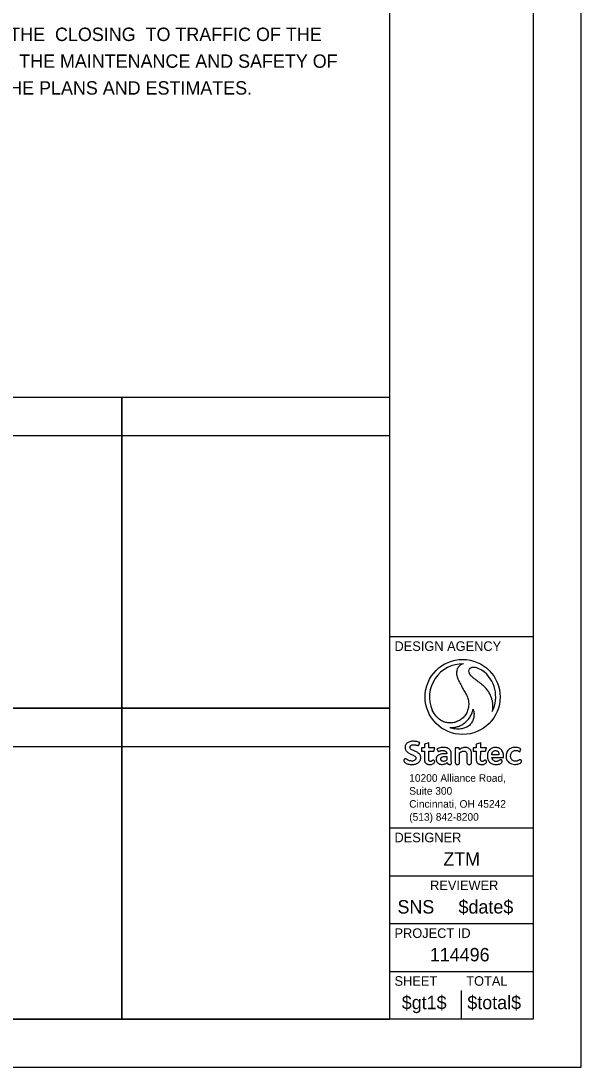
# Model space of a CAD drawing. Extents: x -42 to 202, y -27 to 49.
# Drawn here: x 28.15 to 34, y 0 to 10.94 of the extents above; entities that cross this region are included whole.
import ezdxf

# ---------------------------------------------------------------- set-up
doc = ezdxf.new("R2010")
doc.units = 0
for name, color, linetype in [('GM_X_Adjacent_County', 7, 'Continuous'), ('GM_X_County', 7, 'Continuous'), ('GM_X_Section', 7, 'Continuous'), ('GM_X_Township', 7, 'Continuous')]:
    doc.layers.add(name, color=color, linetype=linetype)

msp = doc.modelspace()

# ---------------------------------------------------------------- linework, layer by layer
at = {"layer": 'GM_X_Adjacent_County'}
for p, q in [((32, 0.5), (32, 21.5)), ((32, 4.5), (33.5, 4.5)), ((32, 2.5), (33.5, 2.5)), ((32, 2), (33.5, 2)), ((32, 1.5), (33.5, 1.5)), ((32, 1), (33.5, 1))]:
    msp.add_line(p, q, dxfattribs=at)
msp.add_lwpolyline([(1.5, 21.5), (33.5, 21.5), (33.5, 0.5), (1.5, 0.5)], close=True, dxfattribs=at)
at = {"layer": 'GM_X_County'}
for p, q in [((32.302, 3.358), (32.314, 3.392)), ((32.362, 3.336), (32.331, 3.336)), ((32.331, 3.336), (32.331, 3.303)), ((32.331, 3.303), (32.362, 3.303)), ((32.409, 3.389), (32.362, 3.376)), ((32.362, 3.376), (32.362, 3.336)), ((32.409, 3.336), (32.409, 3.389)), ((32.472, 3.336), (32.409, 3.336)), ((32.409, 3.219), (32.409, 3.303)), ((32.409, 3.303), (32.46, 3.303)), ((32.46, 3.303), (32.472, 3.336)), ((32.492, 3.325), (32.506, 3.297)), ((32.725, 3.337), (32.684, 3.337)), ((32.684, 3.337), (32.684, 3.184)), ((32.728, 3.317), (32.725, 3.337)), ((32.731, 3.184), (32.731, 3.285)), ((32.903, 3.336), (32.873, 3.336)), ((32.873, 3.336), (32.873, 3.303)), ((32.873, 3.303), (32.904, 3.303)), ((32.951, 3.389), (32.903, 3.376)), ((32.903, 3.376), (32.903, 3.336)), ((32.95, 3.219), (32.951, 3.303)), ((32.951, 3.336), (32.951, 3.389)), ((33.013, 3.336), (32.951, 3.336)), ((32.951, 3.303), (33.002, 3.303)), ((33.002, 3.303), (33.013, 3.336)), ((33.359, 3.296), (33.37, 3.327)), ((32.596, 3.247), (32.596, 3.209)), ((33.141, 3.265), (33.068, 3.265)), ((33.068, 3.236), (33.19, 3.236))]:
    msp.add_line(p, q, dxfattribs=at)
for points in [[(32.769, 4.215), (32.769, 4.215)], [(32.968, 4.147), (32.968, 4.147)]]:
    msp.add_lwpolyline(points, dxfattribs=at)
msp.add_circle((32.762, 3.869), 0.392, dxfattribs=at)
for start, end in [(88.7666, 203.6845), (88.7601, 88.7666), (333.7815, 53.4326), (247.1184, 251.458)]:
    msp.add_arc((32.762, 3.869), 0.346, start, end, dxfattribs=at)
for points, degree in [([(32.769, 4.215), (32.761, 4.213), (32.741, 4.209), (32.715, 4.183), (32.696, 4.14), (32.699, 4.091), (32.716, 4.045), (32.742, 3.999), (32.768, 3.949), (32.798, 3.902), (32.819, 3.854), (32.828, 3.802), (32.822, 3.749), (32.807, 3.702), (32.777, 3.658), (32.739, 3.627), (32.698, 3.609), (32.661, 3.597), (32.62, 3.597), (32.575, 3.604), (32.53, 3.624), (32.482, 3.665), (32.459, 3.705), (32.445, 3.73)], 3), ([(32.769, 4.215), (32.769, 4.215), (32.769, 4.215), (32.769, 4.215)], 2), ([(33.072, 3.716), (33.075, 3.728), (33.08, 3.751), (33.079, 3.788), (33.076, 3.82), (33.066, 3.85), (33.055, 3.884), (33.036, 3.922), (33.008, 3.957), (32.971, 3.994), (32.926, 4.027), (32.879, 4.065), (32.841, 4.093), (32.828, 4.127), (32.828, 4.152), (32.841, 4.169), (32.857, 4.181), (32.879, 4.183), (32.905, 4.178), (32.936, 4.165), (32.957, 4.153), (32.968, 4.147)], 3), ([(32.627, 3.55), (32.636, 3.549), (32.656, 3.548), (32.69, 3.554), (32.728, 3.563), (32.763, 3.583), (32.795, 3.606), (32.824, 3.637), (32.849, 3.673), (32.865, 3.71), (32.869, 3.732), (32.872, 3.742)], 3), ([(32.872, 3.742), (32.874, 3.734), (32.881, 3.711), (32.882, 3.674), (32.876, 3.633), (32.855, 3.596), (32.827, 3.562), (32.786, 3.543), (32.742, 3.533), (32.697, 3.532), (32.666, 3.538), (32.652, 3.541)], 3), ([(32.314, 3.392), (32.312, 3.393), (32.302, 3.398), (32.284, 3.402), (32.262, 3.405), (32.242, 3.406), (32.225, 3.404), (32.209, 3.401), (32.193, 3.395), (32.179, 3.385), (32.168, 3.371), (32.162, 3.357), (32.16, 3.344), (32.161, 3.332), (32.163, 3.321), (32.168, 3.311), (32.174, 3.303), (32.181, 3.295), (32.19, 3.288), (32.201, 3.282), (32.214, 3.275), (32.229, 3.268), (32.244, 3.262), (32.256, 3.255), (32.266, 3.248), (32.272, 3.24), (32.274, 3.231), (32.274, 3.223), (32.27, 3.214), (32.263, 3.206), (32.25, 3.2), (32.236, 3.198), (32.219, 3.199), (32.205, 3.202), (32.194, 3.208), (32.184, 3.212), (32.178, 3.218), (32.172, 3.22), (32.166, 3.222), (32.161, 3.222), (32.155, 3.22), (32.15, 3.216), (32.146, 3.209), (32.146, 3.203), (32.147, 3.196), (32.152, 3.189), (32.162, 3.179), (32.181, 3.17), (32.203, 3.164), (32.226, 3.163), (32.245, 3.163), (32.262, 3.165), (32.277, 3.17), (32.293, 3.177), (32.308, 3.189), (32.319, 3.203), (32.324, 3.22), (32.325, 3.236), (32.323, 3.25), (32.317, 3.261), (32.311, 3.273), (32.299, 3.282), (32.286, 3.291), (32.271, 3.298), (32.255, 3.305), (32.239, 3.312), (32.225, 3.32), (32.216, 3.328), (32.212, 3.337), (32.211, 3.345), (32.213, 3.353), (32.219, 3.36), (32.226, 3.365), (32.236, 3.369), (32.248, 3.369), (32.26, 3.369), (32.271, 3.367), (32.282, 3.365), (32.293, 3.362), (32.299, 3.359), (32.302, 3.358)], 3), ([(32.362, 3.303), (32.362, 3.273), (32.362, 3.242), (32.362, 3.207), (32.364, 3.198), (32.367, 3.187), (32.373, 3.179), (32.38, 3.173), (32.387, 3.168), (32.398, 3.164), (32.413, 3.163), (32.429, 3.163), (32.445, 3.165), (32.457, 3.172), (32.466, 3.179), (32.47, 3.187), (32.471, 3.194), (32.469, 3.2), (32.466, 3.204), (32.462, 3.206), (32.458, 3.207), (32.453, 3.207), (32.448, 3.206), (32.444, 3.202), (32.439, 3.199), (32.433, 3.196), (32.427, 3.194), (32.42, 3.195), (32.415, 3.198), (32.41, 3.202), (32.408, 3.21), (32.408, 3.215), (32.409, 3.219)], 3), ([(32.601, 3.185), (32.601, 3.184), (32.601, 3.18), (32.605, 3.174), (32.611, 3.167), (32.621, 3.163), (32.632, 3.163), (32.642, 3.165), (32.646, 3.173), (32.646, 3.181), (32.644, 3.192), (32.641, 3.221), (32.643, 3.252), (32.643, 3.285), (32.639, 3.302), (32.63, 3.316), (32.62, 3.327), (32.604, 3.336), (32.584, 3.341), (32.56, 3.342), (32.536, 3.34), (32.513, 3.335), (32.498, 3.328), (32.492, 3.325)], 3), ([(32.506, 3.297), (32.508, 3.298), (32.515, 3.302), (32.526, 3.305), (32.539, 3.308), (32.551, 3.309), (32.564, 3.309), (32.576, 3.305), (32.586, 3.299), (32.593, 3.291), (32.596, 3.282), (32.596, 3.277), (32.596, 3.275)], 3), ([(32.731, 3.285), (32.732, 3.286), (32.736, 3.289), (32.743, 3.293), (32.754, 3.3), (32.766, 3.304), (32.78, 3.304), (32.792, 3.3), (32.801, 3.291), (32.806, 3.28), (32.808, 3.265), (32.807, 3.244), (32.808, 3.216), (32.806, 3.193), (32.807, 3.177), (32.813, 3.169), (32.822, 3.163), (32.833, 3.163), (32.844, 3.165), (32.853, 3.172), (32.855, 3.184), (32.853, 3.207), (32.854, 3.234), (32.854, 3.264), (32.855, 3.283), (32.852, 3.3), (32.847, 3.311), (32.839, 3.323), (32.825, 3.333), (32.809, 3.341), (32.79, 3.341), (32.772, 3.34), (32.757, 3.335), (32.743, 3.329), (32.734, 3.321), (32.729, 3.318), (32.728, 3.317)], 3), ([(32.904, 3.303), (32.904, 3.273), (32.903, 3.242), (32.904, 3.207), (32.905, 3.198), (32.909, 3.187), (32.915, 3.179), (32.922, 3.173), (32.929, 3.168), (32.94, 3.164), (32.955, 3.163), (32.971, 3.163), (32.987, 3.165), (32.999, 3.172), (33.008, 3.179), (33.012, 3.187), (33.012, 3.194), (33.011, 3.2), (33.008, 3.204), (33.004, 3.206), (33, 3.207), (32.995, 3.207), (32.99, 3.206), (32.986, 3.202), (32.981, 3.199), (32.975, 3.196), (32.969, 3.194), (32.962, 3.195), (32.957, 3.198), (32.952, 3.202), (32.95, 3.21), (32.95, 3.215), (32.95, 3.219)], 3), ([(33.19, 3.236), (33.19, 3.24), (33.19, 3.252), (33.188, 3.271), (33.183, 3.292), (33.173, 3.308), (33.162, 3.322), (33.147, 3.332), (33.129, 3.339), (33.108, 3.341), (33.088, 3.34), (33.069, 3.334), (33.052, 3.325), (33.038, 3.311), (33.028, 3.295), (33.023, 3.277), (33.021, 3.258), (33.021, 3.238), (33.025, 3.22), (33.032, 3.202), (33.043, 3.186), (33.06, 3.174), (33.081, 3.164), (33.106, 3.163), (33.128, 3.163), (33.147, 3.167), (33.162, 3.174), (33.173, 3.184), (33.177, 3.194), (33.175, 3.202), (33.171, 3.209), (33.164, 3.211), (33.158, 3.211), (33.151, 3.209), (33.142, 3.204), (33.132, 3.197), (33.119, 3.195), (33.108, 3.194), (33.096, 3.197), (33.087, 3.204), (33.078, 3.211), (33.072, 3.221), (33.069, 3.23), (33.068, 3.234), (33.068, 3.236)], 3), ([(33.068, 3.265), (33.068, 3.267), (33.068, 3.27), (33.068, 3.278), (33.071, 3.287), (33.076, 3.296), (33.085, 3.304), (33.097, 3.309), (33.11, 3.309), (33.123, 3.305), (33.133, 3.299), (33.138, 3.287), (33.14, 3.276), (33.141, 3.269), (33.141, 3.265)], 3), ([(33.37, 3.327), (33.366, 3.33), (33.356, 3.335), (33.337, 3.34), (33.312, 3.343), (33.287, 3.34), (33.262, 3.332), (33.242, 3.318), (33.227, 3.3), (33.218, 3.278), (33.215, 3.255), (33.216, 3.23), (33.225, 3.209), (33.237, 3.192), (33.254, 3.178), (33.277, 3.167), (33.304, 3.163), (33.329, 3.164), (33.35, 3.17), (33.366, 3.177), (33.377, 3.187), (33.377, 3.197), (33.377, 3.205), (33.372, 3.209), (33.367, 3.212), (33.361, 3.212), (33.354, 3.211), (33.347, 3.205), (33.337, 3.201), (33.327, 3.197), (33.314, 3.196), (33.299, 3.197), (33.285, 3.204), (33.275, 3.215), (33.266, 3.228), (33.264, 3.243), (33.262, 3.257), (33.266, 3.272), (33.271, 3.285), (33.28, 3.296), (33.291, 3.304), (33.304, 3.309), (33.319, 3.31), (33.334, 3.309), (33.348, 3.304), (33.356, 3.299), (33.359, 3.296)], 3), ([(32.596, 3.275), (32.593, 3.275), (32.583, 3.275), (32.566, 3.274), (32.545, 3.273), (32.526, 3.269), (32.508, 3.261), (32.492, 3.248), (32.485, 3.229), (32.486, 3.211), (32.489, 3.196), (32.498, 3.183), (32.512, 3.171), (32.531, 3.164), (32.551, 3.163), (32.57, 3.166), (32.584, 3.171), (32.594, 3.178), (32.598, 3.183), (32.601, 3.185)], 3), ([(32.596, 3.209), (32.595, 3.208), (32.591, 3.205), (32.583, 3.2), (32.571, 3.196), (32.559, 3.195), (32.549, 3.198), (32.541, 3.202), (32.537, 3.208), (32.533, 3.215), (32.533, 3.222), (32.534, 3.229), (32.539, 3.236), (32.546, 3.24), (32.555, 3.244), (32.566, 3.246), (32.578, 3.246), (32.589, 3.247), (32.594, 3.247), (32.596, 3.247)], 3), ([(32.684, 3.184), (32.685, 3.182), (32.686, 3.177), (32.689, 3.17), (32.698, 3.163), (32.71, 3.163), (32.722, 3.164), (32.729, 3.172), (32.731, 3.179), (32.731, 3.182), (32.731, 3.184)], 3)]:
    msp.add_open_spline(points, degree=degree, dxfattribs=at)
at = {"layer": 'GM_X_Section'}
for p, q in [((26.4, 6.6), (29.2, 6.6)), ((29.2, 6.6), (32, 6.6)), ((32.75, 3.5), (32.75, 3.5)), ((26.4, 3.35), (29.2, 3.35)), ((29.2, 3.35), (32, 3.35)), ((32.75, 0.5), (32.75, 0.8)), ((32.375, 0.675), (32.375, 0.675))]:
    msp.add_line(p, q, dxfattribs=at)
for points in [[(29.2, 7), (26.4, 7), (26.4, 3.75), (29.2, 3.75)], [(32, 7), (29.2, 7), (29.2, 3.75), (32, 3.75)], [(29.2, 3.75), (26.4, 3.75), (26.4, 0.5), (29.2, 0.5)], [(32, 3.75), (29.2, 3.75), (29.2, 0.5), (32, 0.5)]]:
    msp.add_lwpolyline(points, close=True, dxfattribs=at)
at = {"layer": 'GM_X_Township'}
msp.add_lwpolyline([(0, 0), (34, 0), (34, 22), (0, 22)], close=True, dxfattribs=at)

# ---------------------------------------------------------------- texts
at = {"layer": 'GM_X_County'}
for s, p in [('IMPROVEMENT  WILL  NOT  REQUIRE  THE  CLOSING  TO TRAFFIC OF THE', (24.528, 10.725)), ('HIGHWAY AND THAT PROVISIONS FOR THE MAINTENANCE AND SAFETY OF', (24.528, 10.445)), ('TRAFFIC WILL BE AS SET FORTH ON THE PLANS AND ESTIMATES.', (24.528, 10.165))]:
    msp.add_text(s, height=0.14, dxfattribs=at).set_placement(p)
for s, height, p in [('10200 Alliance Road,', 0.07948, (32.204, 2.982)), ('Suite 300', 0.0795, (32.204, 2.847)), ('Cincinnati, OH 45242', 0.07948, (32.204, 2.711)), ('(513) 842-8200', 0.07948, (32.204, 2.575))]:
    msp.add_text(s, height=height, rotation=360, dxfattribs=at).set_placement(p)
at = {"layer": 'GM_X_Section'}
for s, height, p in [('DESIGN AGENCY', 0.1, (32.05, 4.35)), ('DESIGNER', 0.1, (32.05, 2.35)), ('ZTM', 0.14, (32.56, 2.105)), ('REVIEWER', 0.1, (32.422, 1.85)), ('$date$', 0.14, (32.719, 1.605)), ('SNS', 0.14, (32.081, 1.605)), ('PROJECT ID', 0.1, (32.05, 1.35)), ('114496', 0.14, (32.419, 1.105)), ('SHEET', 0.1, (32.05, 0.85)), ('TOTAL', 0.1, (32.8, 0.85)), ('$gt1$', 0.14, (32.126, 0.605)), ('$total$', 0.14, (32.811, 0.605))]:
    msp.add_text(s, height=height, dxfattribs=at).set_placement(p)

doc.saveas('drawing.dxf')
